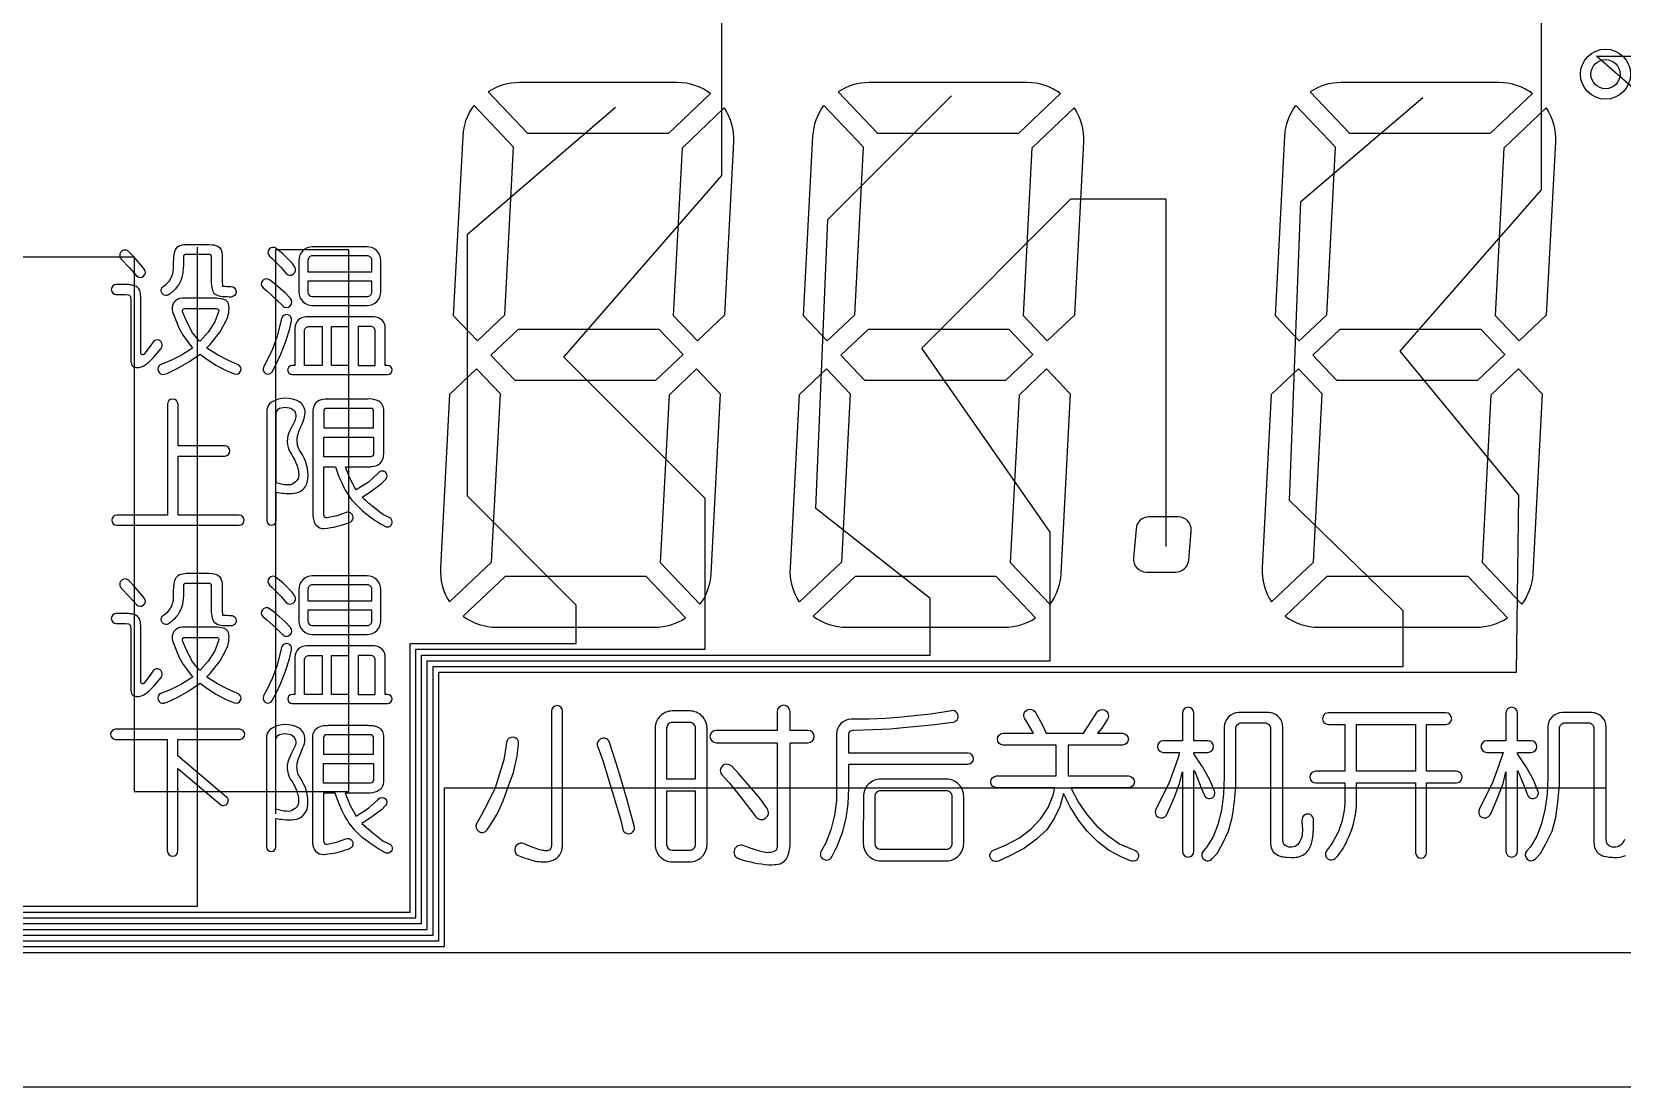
# Model space of a CAD drawing. Header units: millimetres. Extents: x -41 to 727, y -91 to 104.
# Drawn here: x 271.91 to 299.53, y -42.12 to -23.78 of the extents above; entities that cross this region are included whole.
import ezdxf

# ---------------------------------------------------------------- set-up
doc = ezdxf.new("R2010")
doc.units = ezdxf.units.MM
doc.header["$LTSCALE"] = 3
doc.header["$MEASUREMENT"] = 0
doc.layers.add('SEG', color=3, linetype='Continuous')

msp = doc.modelspace()

# ---------------------------------------------------------------- linework, layer by layer
msp.add_line((327.28, -42.116), (252.28, -42.116))
for points in [[(280.373, -24.666, 0.146871), (279.833, -24.828), (280.516, -25.547), (282.968, -25.547), (283.695, -24.857, 0.16027), (283.114, -24.666)], [(289.191, -24.666), (286.45, -24.666, 0.146871), (285.911, -24.828), (286.594, -25.547), (289.045, -25.547), (289.772, -24.857, 0.16027)], [(297.387, -24.666), (294.646, -24.666, 0.146871), (294.107, -24.828), (294.789, -25.547), (297.241, -25.547), (297.968, -24.857, 0.16027)], [(279.395, -25.594, -0.146871), (279.585, -25.064), (280.268, -25.783), (280.115, -28.707), (279.644, -29.154), (279.231, -28.719)], [(284.092, -25.697), (283.934, -28.708), (283.464, -29.154), (283.051, -28.718), (283.204, -25.796), (283.931, -25.106, -0.16027)], [(286.345, -25.783), (286.192, -28.707), (285.721, -29.154), (285.308, -28.719), (285.472, -25.594, -0.146871), (285.662, -25.064)], [(290.169, -25.697), (290.011, -28.708), (289.541, -29.154), (289.128, -28.718), (289.281, -25.796), (290.008, -25.106, -0.16027)], [(294.541, -25.783), (294.388, -28.707), (293.917, -29.154), (293.504, -28.719), (293.668, -25.594, -0.146871), (293.858, -25.064)], [(298.207, -28.708), (297.737, -29.154), (297.324, -28.718), (297.477, -25.796), (298.204, -25.106, -0.16027), (298.365, -25.697)], [(273.676, -27.692), (273.592, -27.603, 1.002617), (273.457, -27.73), (273.601, -27.882), (273.725, -28.02, 0.97673), (273.858, -27.906), (273.825, -27.866)], [(274.985, -27.65), (274.582, -27.65, 0.41817), (274.539, -27.694, -0.008884), (274.539, -27.838), (274.536, -27.896), (274.53, -27.952, -0.18758), (274.37, -28.279, -0.016576), (274.298, -28.34, -0.627369), (274.152, -28.284), (274.152, -28.268, -0.203592), (274.185, -28.208, 0.155377), (274.34, -28.029, 0.087248), (274.369, -27.86), (274.369, -27.804, -0.024837), (274.373, -27.687), (274.377, -27.656), (274.382, -27.626), (274.39, -27.597), (274.401, -27.569, -0.26273), (274.504, -27.488, -0.027827), (274.588, -27.476), (274.978, -27.476), (275.04, -27.481), (275.071, -27.486), (275.1, -27.493, -0.324197), (275.203, -27.609, -0.050441), (275.211, -27.693), (275.211, -28.123, 0.012355), (275.22, -28.2, 0.034092), (275.361, -28.206, -0.988156), (275.364, -28.39), (275.364, -28.39, -0.016553), (275.249, -28.388), (275.219, -28.385), (275.188, -28.381), (275.159, -28.375), (275.131, -28.366, -0.212131), (275.056, -28.295, -0.069926), (275.028, -28.148), (275.028, -27.696, 0.433586)], [(276.036, -27.682), (276.074, -27.715), (276.231, -27.872), (276.317, -27.977, 0.959156), (276.468, -27.863), (276.427, -27.804), (276.27, -27.647), (276.152, -27.548, 0.981141)], [(277.731, -27.519), (276.779, -27.519, 0.414214), (276.545, -27.754), (276.544, -28.303, 0.414214), (276.779, -28.539), (277.73, -28.539, 0.414214), (277.966, -28.303), (277.966, -27.754, 0.414214)], [(277.731, -27.676), (276.779, -27.676, 0.414214), (276.701, -27.754), (276.701, -27.754), (276.701, -27.951), (277.81, -27.951), (277.81, -27.754, 0.414214)], [(275.922, -28.231), (275.985, -28.284), (276.152, -28.431), (276.265, -28.544, 0.981659), (276.396, -28.417), (276.309, -28.323), (276.142, -28.176), (276.033, -28.093, 0.975595)], [(277.81, -28.117), (276.7, -28.117), (276.7, -28.303, 0.413961), (276.779, -28.383), (277.73, -28.383, 0.414214), (277.81, -28.303)], [(273.535, -28.347), (273.585, -28.355, -0.334609), (273.621, -28.393), (273.626, -28.438), (273.626, -29.492, 0.016463), (273.63, -29.533, 0.270609), (273.677, -29.603, 0.222538), (273.85, -29.586, 0.073532), (274.016, -29.442), (274.15, -29.283, 1.083663), (274.007, -29.178), (273.974, -29.227), (273.855, -29.384, -0.329988), (273.82, -29.396, -0.32165), (273.8, -29.368), (273.8, -28.397, 0.026143), (273.788, -28.307, 0.254447), (273.716, -28.207, 0.070941), (273.64, -28.184, 0.011491), (273.576, -28.173), (273.373, -28.173, 1), (273.373, -28.347)], [(274.663, -29.301), (274.505, -29.401), (274.306, -29.5), (274.148, -29.565, 0.947134), (274.205, -29.731), (274.256, -29.716), (274.439, -29.625), (274.63, -29.517), (274.829, -29.384), (274.92, -29.451), (275.103, -29.575), (275.294, -29.675), (275.424, -29.726, 0.972008), (275.49, -29.571), (275.319, -29.492), (275.128, -29.393), (274.945, -29.276, 0.031599), (275.021, -29.192), (275.178, -28.994), (275.274, -28.809, 0.188829), (275.32, -28.504, 0.225031), (275.252, -28.437), (275.227, -28.429), (275.199, -28.423), (275.17, -28.419), (275.119, -28.413), (274.514, -28.413, 0.520491), (274.351, -28.646), (274.381, -28.737), (274.464, -28.936), (274.536, -29.058), (274.696, -29.276), (274.696, -29.276)], [(274.563, -28.588), (275.11, -28.588, -0.521815), (275.15, -28.646), (275.086, -28.82), (274.97, -29.003), (274.829, -29.16), (274.812, -29.152), (274.696, -29.011), (274.597, -28.82), (274.523, -28.648, -0.538437)], [(276.378, -28.961), (276.415, -28.804, 1.00223), (276.244, -28.764), (276.221, -28.863), (276.162, -29.088), (276.084, -29.294), (275.995, -29.49), (275.931, -29.606, 1), (276.077, -29.687), (276.142, -29.569), (276.231, -29.382), (276.309, -29.176)], [(277.849, -28.735), (276.671, -28.735, 0.414214), (276.476, -28.931), (276.476, -29.578), (276.427, -29.578, 1), (276.427, -29.735), (278.084, -29.735, 1), (278.084, -29.578), (278.045, -29.578), (278.045, -28.931, 0.414214)], [(276.642, -29.578), (276.642, -28.98, -0.414214), (276.721, -28.902), (276.946, -28.902), (276.946, -29.578)], [(277.868, -28.98, 0.414214), (277.79, -28.902), (277.574, -28.902), (277.574, -29.578), (277.868, -29.578)], [(279.631, -29.638), (279.159, -30.086), (279.002, -33.095, 0.16027), (279.162, -33.686), (279.89, -32.996), (280.043, -30.072)], [(283.699, -33.198, -0.146871), (283.509, -33.728), (282.826, -33.009), (282.979, -30.087), (283.451, -29.638), (283.863, -30.072)], [(285.967, -32.996), (285.239, -33.686, -0.16027), (285.079, -33.095), (285.237, -30.086), (285.708, -29.638), (286.12, -30.072)], [(289.776, -33.198, -0.146871), (289.586, -33.728), (288.903, -33.009), (289.056, -30.087), (289.529, -29.638), (289.94, -30.072)], [(293.275, -33.095, 0.16027), (293.435, -33.686), (294.163, -32.996), (294.316, -30.072), (293.904, -29.638), (293.432, -30.086)], [(297.972, -33.198, -0.146871), (297.782, -33.728), (297.099, -33.009), (297.252, -30.087), (297.724, -29.638), (298.136, -30.072)], [(273.381, -32.181, 1), (273.381, -32.356), (275.506, -32.356, 1), (275.506, -32.181), (274.445, -32.181), (274.445, -31.152), (275.257, -31.152, 1), (275.257, -30.977), (274.445, -30.977), (274.445, -30.256, 1), (274.26, -30.256), (274.26, -32.181)], [(275.986, -32.274, 1), (276.149, -32.274), (276.149, -31.779, 0.0139), (276.277, -31.799, 0.07297), (276.464, -31.798, 0.319783), (276.689, -31.61, 0.191488), (276.604, -31.132), (276.572, -31.079, -0.07841), (276.522, -30.967, -0.150464), (276.545, -30.725), (276.568, -30.667), (276.593, -30.609), (276.618, -30.55, 0.100445), (276.652, -30.398, 0.242415), (276.553, -30.211, 0.273671), (276.068, -30.216, 0.251251), (275.986, -30.362)], [(276.153, -30.389, -0.291924), (276.236, -30.314, -0.137469), (276.373, -30.315, -0.396774), (276.491, -30.472, -0.082163), (276.461, -30.566), (276.438, -30.612), (276.415, -30.656), (276.393, -30.699, 0.274605), (276.403, -31.104, -0.028418), (276.475, -31.225), (276.493, -31.268), (276.51, -31.313, -0.139474), (276.535, -31.529, -0.337206), (276.332, -31.655, -0.068489), (276.149, -31.616), (276.149, -30.412)], [(277.44, -32.14, 0.220603), (277.363, -32.134), (277.202, -32.193), (277.036, -32.226, -0.473285), (276.976, -32.177), (276.976, -31.34), (277.177, -31.34, 0.067874), (277.434, -31.88, 0.098023), (278.038, -32.372, 1.081369), (278.112, -32.218), (278.004, -32.168), (277.836, -32.035, -0.024066), (277.641, -31.867), (277.791, -31.767), (277.979, -31.629), (278.051, -31.557, 1), (277.932, -31.437), (277.917, -31.453), (277.754, -31.604), (277.54, -31.742), (277.54, -31.741, -0.049724), (277.352, -31.34), (277.743, -31.34, 0.011104), (277.811, -31.335), (277.843, -31.33, 0.315965), (278.008, -31.189, 0.034225), (278.017, -31.115), (278.017, -30.362, 0.294356), (277.93, -30.2, 0.143255), (277.743, -30.162), (277.076, -30.162, 0.013458), (276.998, -30.165), (276.965, -30.169, 0.38883), (276.788, -30.362), (276.788, -32.193), (276.792, -32.223), (276.797, -32.255, 0.237061), (276.904, -32.399, 0.133179), (276.984, -32.411, 0.064942), (277.424, -32.307, 0.584313), (277.454, -32.15)], [(277.026, -30.325, 0.414214), (276.976, -30.375), (276.976, -30.663), (277.841, -30.663), (277.841, -30.375, 0.414214), (277.791, -30.325)], [(277.791, -31.165), (276.976, -31.165), (276.976, -30.826), (277.841, -30.826), (277.841, -31.115, -0.414214)], [(291.772, -33.168, 0.388879), (291.997, -32.962), (292.041, -32.455, 0.440011), (291.816, -32.21), (291.307, -32.21, 0.388879), (291.082, -32.416), (291.038, -32.923, 0.440011), (291.263, -33.168)], [(273.676, -33.406), (273.592, -33.317, 1.002617), (273.457, -33.445), (273.601, -33.596), (273.725, -33.734, 0.97673), (273.858, -33.62), (273.825, -33.58)], [(274.984, -33.364), (274.583, -33.364, 0.422577), (274.539, -33.408), (274.539, -33.519), (274.538, -33.576), (274.534, -33.633, -0.197017), (274.374, -33.99, -0.01219), (274.298, -34.054, -1.116646), (274.194, -33.916, 0.264943), (274.367, -33.607), (274.369, -33.551), (274.369, -33.494), (274.371, -33.436), (274.373, -33.406), (274.376, -33.376), (274.381, -33.345), (274.389, -33.316), (274.399, -33.288, -0.20478), (274.472, -33.212, -0.084845), (274.588, -33.19), (274.978, -33.19), (275.035, -33.195), (275.066, -33.199), (275.095, -33.206, -0.323094), (275.202, -33.318, -0.059248), (275.211, -33.408), (275.211, -33.837, 0.017207), (275.22, -33.914, 0.034528), (275.361, -33.92, -1.01266), (275.362, -34.104, -0.011492), (275.255, -34.102), (275.224, -34.1), (275.194, -34.096), (275.164, -34.09), (275.136, -34.082, -0.238886), (275.053, -34.001, -0.076134), (275.028, -33.862), (275.028, -33.408, 0.422775)], [(276.036, -33.396), (276.074, -33.429), (276.231, -33.586), (276.317, -33.691, 0.959156), (276.468, -33.577), (276.427, -33.518), (276.27, -33.361), (276.152, -33.262, 0.981141)], [(277.73, -34.253, 0.414214), (277.966, -34.018), (277.966, -33.468, 0.414214), (277.731, -33.233), (276.779, -33.233, 0.414214), (276.545, -33.468), (276.544, -34.018, 0.414214), (276.779, -34.253)], [(277.81, -33.665), (277.81, -33.468, 0.414214), (277.731, -33.39), (276.779, -33.39, 0.414214), (276.701, -33.468), (276.701, -33.468), (276.701, -33.665)], [(282.72, -34.126, 0.146871), (283.26, -33.964), (282.577, -33.245), (280.126, -33.245), (279.398, -33.935, 0.16027), (279.98, -34.126)], [(286.057, -34.126), (288.798, -34.126, 0.146871), (289.337, -33.964), (288.654, -33.245), (286.203, -33.245), (285.475, -33.935, 0.16027)], [(294.253, -34.126), (296.993, -34.126, 0.146871), (297.533, -33.964), (296.85, -33.245), (294.399, -33.245), (293.671, -33.935, 0.16027)], [(273.626, -35.206, 0.016463), (273.63, -35.248, 0.270609), (273.677, -35.317, 0.222538), (273.85, -35.3, 0.073532), (274.016, -35.157), (274.15, -34.997, 1.083663), (274.007, -34.892), (273.974, -34.941), (273.855, -35.098, -0.329988), (273.82, -35.11, -0.32165), (273.8, -35.082), (273.8, -34.111, 0.026143), (273.788, -34.021, 0.254447), (273.716, -33.921, 0.070941), (273.64, -33.898, 0.011491), (273.576, -33.887), (273.373, -33.887, 1), (273.373, -34.061), (273.535, -34.061), (273.585, -34.069, -0.334609), (273.621, -34.107), (273.626, -34.152)], [(275.922, -33.945), (275.985, -33.998), (276.152, -34.145), (276.265, -34.258, 0.981659), (276.396, -34.131), (276.309, -34.037), (276.142, -33.89), (276.033, -33.807, 0.975595)], [(277.73, -34.097, 0.414214), (277.81, -34.018), (277.81, -33.831), (276.7, -33.831), (276.7, -34.018, 0.413961), (276.779, -34.097)], [(274.696, -34.99), (274.696, -34.991), (274.663, -35.015), (274.505, -35.115), (274.306, -35.215), (274.148, -35.279, 0.947134), (274.205, -35.445), (274.256, -35.43), (274.439, -35.339), (274.63, -35.231), (274.829, -35.098), (274.92, -35.165), (275.103, -35.289), (275.294, -35.389), (275.424, -35.44, 0.972008), (275.49, -35.285), (275.319, -35.206), (275.128, -35.107), (274.945, -34.991, 0.031599), (275.021, -34.906), (275.178, -34.708), (275.274, -34.523, 0.188829), (275.32, -34.218, 0.225031), (275.252, -34.151), (275.227, -34.143), (275.199, -34.137), (275.17, -34.133), (275.119, -34.128), (274.514, -34.128, 0.520491), (274.351, -34.36), (274.381, -34.451), (274.464, -34.65), (274.536, -34.772)], [(274.563, -34.302), (275.11, -34.302, -0.521815), (275.15, -34.36), (275.086, -34.534), (274.97, -34.717), (274.829, -34.874), (274.812, -34.866), (274.696, -34.725), (274.597, -34.534), (274.523, -34.362, -0.538437)], [(276.162, -34.802), (276.084, -35.008), (275.995, -35.204), (275.931, -35.32, 1), (276.077, -35.401), (276.142, -35.283), (276.231, -35.096), (276.309, -34.89), (276.378, -34.675), (276.415, -34.518, 1.00223), (276.244, -34.478), (276.221, -34.577)], [(276.476, -34.645), (276.476, -35.293), (276.427, -35.293, 1), (276.427, -35.449), (278.084, -35.449, 1), (278.084, -35.293), (278.045, -35.293), (278.045, -34.645, 0.414214), (277.849, -34.449), (276.671, -34.449, 0.414214)], [(276.946, -34.616), (276.946, -35.293), (276.642, -35.293), (276.642, -34.694, -0.414214), (276.721, -34.616)], [(277.868, -34.694, 0.414214), (277.79, -34.616), (277.574, -34.616), (277.574, -35.293), (277.868, -35.293)], [(280.931, -35.584), (280.931, -37.894), (280.928, -37.924), (280.925, -37.944, -0.328665), (280.875, -38.006), (280.858, -38.009, -0.070444), (280.796, -38.006), (280.773, -38.002, -0.049754), (280.447, -37.885, 1.016351), (280.369, -38.099, 0.018557), (280.614, -38.179, 0.105117), (280.882, -38.195), (280.92, -38.186, 0.310575), (281.116, -37.971, 0.017604), (281.122, -37.894), (281.122, -35.584, 1)], [(283.03, -35.581, 0.414214), (282.73, -35.881), (282.729, -37.9, 0.414214), (283.03, -38.201), (283.331, -38.201, 0.414214), (283.632, -37.9), (283.632, -35.881, 0.414214), (283.332, -35.581)], [(285.388, -35.919), (285.075, -35.919), (285.075, -35.593, 1), (284.849, -35.593), (284.849, -35.919), (283.789, -35.919, 1), (283.789, -36.132), (284.849, -36.132), (284.849, -37.951, -0.211186), (284.821, -38.008, -0.206017), (284.591, -38.028, -0.023867), (284.26, -37.918, 1), (284.18, -38.145), (284.197, -38.151, 0.062857), (284.705, -38.251), (284.755, -38.251), (284.805, -38.249), (284.83, -38.247, 0.324897), (285.043, -38.082, 0.094288), (285.075, -37.825), (285.075, -36.132), (285.388, -36.132, 1)], [(286.096, -35.984, -0.41392), (286.166, -35.914), (286.184, -35.914), (286.51, -35.901), (286.811, -35.889), (287.099, -35.863), (287.35, -35.838), (287.588, -35.813), (287.801, -35.788), (287.907, -35.774, 1.021285), (287.876, -35.576), (287.738, -35.6), (287.513, -35.638), (287.011, -35.688), (286.735, -35.713), (286.447, -35.726), (286.133, -35.726, 0.414214), (285.883, -35.976), (285.883, -37.142), (285.845, -37.393), (285.782, -37.644), (285.695, -37.87), (285.614, -38.014, 1.021965), (285.799, -38.112), (285.895, -37.92), (285.983, -37.694), (286.046, -37.443), (286.083, -37.193), (286.096, -36.917), (286.096, -36.503), (288.165, -36.503, 1), (288.165, -36.315), (286.096, -36.315)], [(289.761, -37.247), (289.659, -37.451), (289.531, -37.643), (289.353, -37.809), (289.148, -37.962), (288.905, -38.09), (288.692, -38.187, -1.01934), (288.61, -37.996), (288.816, -37.911), (289.059, -37.783), (289.263, -37.63), (289.429, -37.451), (289.557, -37.26), (289.646, -37.042), (289.672, -36.915), (288.662, -36.915, -1), (288.662, -36.71), (289.697, -36.71), (289.697, -36.174), (288.777, -36.174, -1), (288.777, -35.969), (289.301, -35.969), (289.174, -35.752), (289.151, -35.718, -1.035035), (289.334, -35.605), (289.455, -35.816), (289.519, -35.969), (290.17, -35.969), (290.311, -35.752), (290.401, -35.608, -1.002361), (290.587, -35.725), (290.49, -35.88), (290.413, -35.969), (290.847, -35.969, -1), (290.847, -36.174), (289.902, -36.174), (289.902, -36.71), (290.951, -36.71, -1), (290.951, -36.915), (289.953, -36.915), (290.081, -37.17), (290.234, -37.387), (290.4, -37.579), (290.592, -37.745), (290.796, -37.886), (291.026, -37.988), (291.057, -37.998, -1.039142), (290.987, -38.185), (290.822, -38.115), (290.605, -38), (290.413, -37.847), (290.234, -37.668), (290.081, -37.477), (289.94, -37.247), (289.825, -37.017)], [(291.838, -36.839), (291.888, -36.639), (291.888, -38.018, 1), (292.089, -38.018), (292.089, -36.614), (292.114, -36.664), (292.214, -36.915), (292.263, -37.04, 1.013912), (292.445, -36.966), (292.365, -36.777), (292.239, -36.551), (292.089, -36.325), (292.089, -36.3), (292.327, -36.3, 1), (292.327, -36.099), (292.089, -36.099), (292.089, -35.617, 1), (291.888, -35.617), (291.888, -36.099), (291.556, -36.099, 1), (291.556, -36.3), (291.838, -36.3), (291.813, -36.388), (291.738, -36.601), (291.65, -36.839), (291.426, -37.287, 0.962332), (291.609, -37.388), (291.637, -37.341), (291.75, -37.078)], [(293.418, -35.886), (293.418, -37.867, 0.015558), (293.423, -37.923, 0.301023), (293.571, -38.095), (293.603, -38.106, 0.047597), (293.704, -38.122), (293.774, -38.124, 0.173784), (294.004, -38.071, 0.152039), (294.123, -37.907, 0.043273), (294.148, -37.807, 0.026534), (294.167, -37.478, 1.048379), (293.963, -37.48), (293.969, -37.585, -0.127383), (293.941, -37.823, -0.131234), (293.869, -37.918, -0.3351), (293.658, -37.907), (293.648, -37.894, -0.085043), (293.631, -37.817), (293.631, -35.876, 0.432017), (293.381, -35.61), (292.867, -35.61, 0.417964), (292.615, -35.862), (292.615, -36.726), (292.603, -37.027), (292.565, -37.303), (292.503, -37.554), (292.427, -37.755), (292.314, -37.943), (292.252, -38.011, 0.414214), (292.258, -38.156, 0.427895), (292.407, -38.146), (292.49, -38.056), (292.59, -37.88), (292.691, -37.667), (292.753, -37.429, 0.029391), (292.815, -36.878), (292.816, -36.864), (292.816, -35.887, -0.416863), (292.916, -35.786), (293.318, -35.786, -0.414214)], [(296.464, -35.613), (294.42, -35.613, 1), (294.423, -35.814), (294.709, -35.814), (294.709, -36.629), (294.202, -36.629, 1), (294.201, -36.829), (294.709, -36.829), (294.709, -37.13, -0.170817), (294.388, -38.013, 0.923331), (294.549, -38.136, 0.097023), (294.772, -37.777, 0.120463), (294.909, -37.13), (294.909, -36.829), (295.938, -36.829), (295.938, -38.045, 1), (296.126, -38.045), (296.126, -36.829), (296.646, -36.829, 1), (296.644, -36.629), (296.126, -36.629), (296.126, -35.814), (296.464, -35.814, 1)], [(297.456, -36.839), (297.506, -36.639), (297.506, -38.018, 1), (297.707, -38.018), (297.707, -36.614), (297.732, -36.664), (297.832, -36.915), (297.881, -37.04, 1.013912), (298.063, -36.966), (297.983, -36.777), (297.857, -36.551), (297.707, -36.325), (297.707, -36.3), (297.945, -36.3, 1), (297.945, -36.099), (297.707, -36.099), (297.707, -35.617, 1), (297.506, -35.617), (297.506, -36.099), (297.174, -36.099, 1), (297.174, -36.3), (297.456, -36.3), (297.431, -36.388), (297.356, -36.601), (297.268, -36.839), (297.044, -37.287, 0.962332), (297.227, -37.388), (297.255, -37.341), (297.368, -37.078)], [(275.517, -35.899), (273.361, -35.899, 1), (273.361, -36.074), (274.259, -36.074), (274.259, -38.01, 1), (274.444, -38.01), (274.444, -36.578), (275.18, -37.204, 1), (275.289, -37.076), (274.444, -36.358), (274.444, -36.074), (275.517, -36.074, 1)], [(275.983, -36.031), (275.983, -37.943, 1), (276.146, -37.943), (276.146, -37.448, 0.0139), (276.274, -37.467, 0.07297), (276.461, -37.466, 0.319783), (276.687, -37.279, 0.191488), (276.602, -36.801), (276.569, -36.748, -0.07841), (276.519, -36.635, -0.150464), (276.542, -36.394), (276.565, -36.336), (276.59, -36.277), (276.615, -36.218, 0.100445), (276.649, -36.067, 0.242415), (276.551, -35.88, 0.273671), (276.066, -35.884, 0.251251)], [(277.073, -35.83), (277.74, -35.83, -0.016185), (277.815, -35.834, -0.052672), (277.88, -35.847, -0.295172), (278.009, -35.985, -0.016112), (278.014, -36.031), (278.014, -36.783, -0.023783), (278.005, -36.857, -0.263158), (277.904, -36.979, -0.105269), (277.74, -37.009), (277.349, -37.009), (277.437, -37.222), (277.538, -37.41), (277.751, -37.272), (277.914, -37.122), (277.929, -37.106, -1), (278.049, -37.225), (277.976, -37.297), (277.788, -37.435), (277.638, -37.535), (277.826, -37.698), (278.002, -37.836), (278.109, -37.886, -1.082987), (278.036, -38.041, -0.028008), (277.763, -37.866, -0.1484), (277.272, -37.261, -0.025024), (277.174, -37.009), (276.973, -37.009), (276.973, -37.845, 0.477458), (277.033, -37.895), (277.199, -37.861), (277.359, -37.802, -0.588858), (277.482, -37.906), (277.477, -37.923, -0.220322), (277.421, -37.975, -0.014085), (277.241, -38.033), (277.177, -38.048), (277.113, -38.06), (277.048, -38.071), (277.014, -38.076), (276.981, -38.079), (276.964, -38.08, -0.362622), (276.794, -37.924, -0.023381), (276.785, -37.861), (276.785, -36.031, -0.307621), (276.9, -35.855, -0.091859), (276.995, -35.833, -0.018811)], [(283.432, -35.881, 0.414214), (283.332, -35.781), (283.03, -35.781, 0.414214), (282.93, -35.881), (282.93, -35.881), (282.93, -36.759), (283.432, -36.759)], [(276.39, -36.368, 0.274605), (276.4, -36.773, -0.028418), (276.472, -36.893), (276.49, -36.936), (276.507, -36.982, -0.139474), (276.532, -37.197, -0.337206), (276.329, -37.324, -0.068489), (276.146, -37.285), (276.146, -36.081), (276.15, -36.057, -0.291924), (276.233, -35.982, -0.137469), (276.37, -35.984, -0.396774), (276.489, -36.141, -0.082163), (276.458, -36.234), (276.435, -36.28), (276.412, -36.325)], [(276.973, -36.332), (277.839, -36.332), (277.839, -36.043, 0.414214), (277.789, -35.993), (277.023, -35.993, 0.414214), (276.973, -36.043)], [(280.104, -36.431), (279.951, -36.914), (279.837, -37.156), (279.709, -37.398), (279.632, -37.531, 0.957932), (279.813, -37.646), (279.862, -37.576), (279.989, -37.372), (280.091, -37.143), (280.18, -36.901), (280.269, -36.647), (280.333, -36.367), (280.36, -36.155, 0.975234), (280.152, -36.123), (280.142, -36.176)], [(281.733, -36.202), (281.822, -36.443), (282.127, -37.461), (282.168, -37.634, 1.045001), (282.369, -37.577), (282.369, -37.576), (282.305, -37.347), (282.242, -37.105), (282.089, -36.596), (281.94, -36.129, 1.025686), (281.732, -36.201)], [(277.839, -36.495), (277.839, -36.783, -0.414214), (277.789, -36.833), (276.973, -36.833), (276.973, -36.495)], [(284.021, -36.835), (284.197, -37.048), (284.372, -37.273), (284.479, -37.418, 0.99524), (284.676, -37.275), (284.548, -37.098), (284.372, -36.885), (284.184, -36.672), (284.061, -36.541, 0.999055), (283.893, -36.698)], [(282.929, -37.9, 0.413961), (283.03, -38.001), (283.331, -38.001, 0.414214), (283.432, -37.9), (283.432, -36.973), (282.929, -36.973)], [(286.647, -36.766, 0.414214), (286.347, -37.066), (286.346, -37.882, 0.414214), (286.647, -38.183), (287.788, -38.183, 0.414214), (288.09, -37.882), (288.09, -37.066, 0.414214), (287.79, -36.766)], [(286.647, -36.966, 0.414214), (286.547, -37.066), (286.547, -37.067), (286.546, -37.882, 0.413961), (286.647, -37.983), (287.788, -37.983, 0.414214), (287.89, -37.882), (287.89, -37.066, 0.414214), (287.79, -36.966)]]:
    msp.add_lwpolyline(points, format="xyb", close=True)
for points in [[(277.407, -29.578), (277.113, -29.578), (277.113, -28.902), (277.407, -28.902)], [(282.744, -29.837), (283.215, -29.39), (282.803, -28.955), (280.351, -28.955), (279.88, -29.402), (280.292, -29.837)], [(288.88, -28.955), (286.428, -28.955), (285.957, -29.402), (286.369, -29.837), (288.821, -29.837), (289.293, -29.39)], [(297.076, -28.955), (294.624, -28.955), (294.153, -29.402), (294.565, -29.837), (297.017, -29.837), (297.488, -29.39)], [(277.407, -34.616), (277.407, -35.293), (277.113, -35.293), (277.113, -34.616)], [(295.938, -35.814), (295.938, -36.629), (294.909, -36.629), (294.909, -35.814)]]:
    msp.add_lwpolyline(points, close=True)
msp.add_lwpolyline([(299.564, -37.812, -0.125828), (299.496, -37.911, -0.366855), (299.273, -37.903), (299.264, -37.89, -0.084944), (299.249, -37.817), (299.249, -35.861, 0.419734), (298.995, -35.61), (298.487, -35.61, 0.420759), (298.233, -35.863), (298.233, -36.726), (298.221, -37.027), (298.183, -37.303), (298.121, -37.554), (298.045, -37.755), (297.933, -37.943), (297.87, -38.011, 1), (298.021, -38.15), (298.108, -38.056), (298.208, -37.88), (298.309, -37.667), (298.371, -37.429), (298.409, -37.165), (298.434, -36.864), (298.434, -35.886, -0.414214), (298.534, -35.786), (298.936, -35.786, -0.415572), (299.036, -35.886), (299.036, -37.867, 0.03635), (299.045, -37.945, 0.27841), (299.21, -38.103), (299.243, -38.111), (299.276, -38.117, 0.024153), (299.38, -38.124, 0.119941), (299.583, -38.094, 0.069175)], format="xyb")
for radius in [0.435, 0.254]:
    msp.add_circle((299.236, -24.519), radius)
at = {"layer": 'SEG'}
for p, q in [((299.082, -24.208), (307.173, -24.208)), ((271.517, -27.69), (273.683, -27.69))]:
    msp.add_line(p, q, dxfattribs=at)
for points in [[(252.48, -2.516), (256.473, -2.516), (256.473, -38.974), (274.782, -38.974), (274.782, -27.525)], [(252.48, -4.516), (256.373, -4.516), (256.373, -39.074), (278.474, -39.074), (278.474, -34.409), (281.362, -34.409), (281.362, -33.743), (279.47, -31.851), (279.47, -27.299), (282.043, -25.094)], [(252.48, -6.516), (256.273, -6.516), (256.273, -39.174), (278.574, -39.174), (278.574, -34.509), (283.599, -34.509), (283.599, -31.892), (281.143, -29.436), (283.887, -26.28), (283.887, -21.019), (279.591, -21.147)], [(252.48, -8.516), (256.173, -8.516), (256.173, -39.274), (278.674, -39.274), (278.674, -34.609), (287.507, -34.609), (287.507, -33.627), (285.522, -32.061), (285.732, -27.041), (287.878, -24.895)], [(252.48, -10.516), (256.073, -10.516), (256.073, -39.374), (278.774, -39.374), (278.774, -34.709), (289.594, -34.709), (289.594, -32.473), (287.364, -29.276), (289.953, -26.687), (291.6, -26.687), (291.6, -32.722)], [(252.48, -12.516), (255.973, -12.516), (255.973, -39.474), (278.874, -39.474), (278.874, -34.809), (295.719, -34.809), (295.719, -33.839), (293.745, -31.922), (293.943, -26.732), (296.064, -24.926)], [(252.48, -14.516), (255.873, -14.516), (255.873, -39.574), (278.974, -39.574), (278.974, -34.909), (297.692, -34.909), (297.731, -31.83), (295.67, -29.33), (298.125, -26.526), (298.125, -21.149)], [(252.48, -16.516), (255.773, -16.516), (255.773, -39.674), (279.074, -39.674), (279.074, -36.914), (299.249, -36.914)], [(252.48, -18.516), (255.673, -18.516), (255.673, -39.774), (302.924, -39.774), (302.924, -27.56), (299.082, -24.208)], [(273.683, -27.69), (273.683, -36.981), (277.409, -36.981), (277.409, -27.571), (276.14, -27.571), (276.14, -37.366)]]:
    msp.add_lwpolyline(points, dxfattribs=at)

doc.saveas('drawing.dxf')
